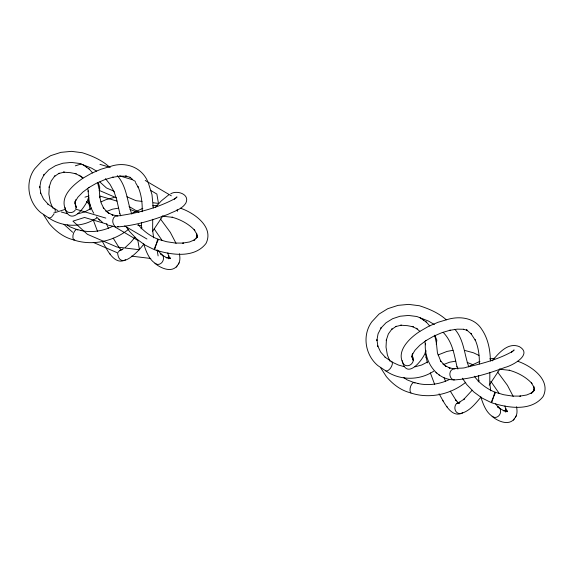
<?xml version="1.0" encoding="UTF-8"?>
<svg xmlns="http://www.w3.org/2000/svg" width="574" height="574" viewBox="0 0 574 574"><rect width="100%" height="100%" fill="white"/><g stroke="black" fill="none" stroke-linecap="round" stroke-linejoin="round"><path stroke-width="0.86" d="M141.513 222.468L141.534 228.775M142.187 211.741C142.46 203.253 141.469 194.564 138.025 186.729L138.413 187.633L135.435 182.475M478.644 375.489L478.666 381.796M479.333 363.93C479.534 355.715 478.479 347.327 475.15 339.758L475.545 340.655L470.831 333.386L471.613 334.212L466.483 329.828L467.566 330.416L463.505 329.289M168.62 258.824L168.77 255.631L168.749 256.836L167.816 252.912M505.751 411.845L505.902 408.652L505.881 409.858L504.948 405.933M152.734 219.268L152.627 230.131L153.61 237.801M489.866 372.289L489.758 383.152L490.741 390.822M117.684 253.55C119.966 271.423 139.791 249.927 143.809 244.086M99.625 189.793L99.711 187.067L98.47 183.285M75.861 208.958L76.019 206.331L74.814 202.679M534.164 389.359L534.423 388.124L533.038 391.927L534.545 389.976L531.086 393.161L532.134 392.681L526.724 394.977L519.843 396.132L520.568 396.125L512.381 396.06L503.714 394.733L494.838 392.142L491.767 402.812C507.839 407.892 531.359 411.874 543.169 396.433C551.377 379.809 531.137 365.781 517.655 361.247M74.914 203.971L75.79 199.845L74.921 202.034L77.899 197.191L82.728 192.204L89.078 187.418L88.705 187.662L96.425 183.235L104.755 179.648L113.114 177.158L112.576 177.309L120.117 176.125L126.624 176.232L125.562 176.039L130.434 177.395M412.749 353.692L412.046 356.992L411.945 355.701C416.681 361.204 408.925 369.118 403.694 364.253C395.249 351.388 409.779 337.878 419.759 331.442L428.685 326.29L437.905 322.323L447.706 319.417C459.796 315.851 474.476 317.745 481.629 329.139C488.065 338.409 490.246 349.939 490.404 361.046M55.169 211.612L55.334 209.115L47.907 204.165L48.374 204.495L43.488 199.006L40.474 192.649L40.761 193.381L39.821 186.665L39.742 187.461L40.926 180.767L44.148 174.561L43.753 175.135L48.876 169.761L55.491 165.685L62.953 163.21L71.348 162.428L79.707 163.482L91.453 168.096L96.525 171.059M178.399 264.018C180.408 261.12 180.006 257.066 179.418 253.737M515.531 417.04C517.54 414.141 517.138 410.087 516.55 406.758M436.247 344.35L436.836 340.088L434.748 335.18M196.179 238.145L197.291 235.103L197.162 237.6L196.473 233.266L196.954 234.35L194.148 229.736L194.866 230.483C188.796 223.917 180.623 219.555 172.064 217.202L172.552 217.309L162.22 216.176M88.948 197.714C85.957 205.14 72.733 226.249 65.493 210.335M426.08 350.736C423.447 359.676 406.27 381.057 402.223 360.63M412.663 354.029L412.053 355.055L415.031 350.212L419.859 345.225L426.209 340.439L425.836 340.683L433.557 336.256L441.887 332.676L450.246 330.179L449.707 330.33L457.241 329.146L463.756 329.254M152.44 231.516L162.844 215.968M489.177 385.183L499.968 368.989M141.046 228.725L141.965 227.326M478.178 381.746L479.096 380.347M53.999 214.037L51.43 217.223L49.235 218.249L40.804 212.631C28.047 202.084 24.747 182.252 34.749 168.713L41.888 161.064L50.62 155.683L60.93 152.347L71.52 151.357L82.283 152.727C91.955 155.841 101.541 159.909 109.175 166.797M154.915 263.33C160.447 268.051 171.418 273.102 177.057 265.984M506.117 411.371L506.864 410.252L505.694 411.974M492.047 416.351C497.579 421.079 508.55 426.123 514.189 419.006M176.29 267.132L179.145 262.899M513.421 420.161L516.277 415.92M118.151 252.23L119.973 250.235L123.331 248.793M155.568 207.25L161.308 200.864L168.749 194.851M135.062 237.191L130.542 242.558L125.182 247.559M492.205 360.881C498.691 353.225 507.94 341.975 519.305 346.61C533.26 354.502 512.051 365.76 505.063 367.396C488.574 373.509 471.448 378.926 453.79 379.945C451.056 379.335 449.729 376.3 449.858 373.717C450.576 365.495 461.726 369.735 466.813 367.116C482.526 363.593 498.376 359.317 512.517 351.432L511.441 352.099L514.139 349.925L513.199 350.965M472.194 390.212L463.397 399.769L464.266 399.009L458.741 402.704L459.946 402.18C453.044 402.525 453.238 413.459 460.039 413.624C469.137 411.888 475.272 403.759 480.94 397.108M75.244 210.177C73.142 213.377 67.732 213.628 65.759 210.184M176.075 197.937L177.007 196.904L174.309 199.078L175.386 198.41C156.824 208.384 135.887 213.65 115.13 216.269C111.987 218.335 112.066 223.293 114.578 225.833M196.509 237.815L197.413 236.954L193.955 240.14L195.002 239.659L189.592 241.955L182.711 243.103L183.436 243.103L175.249 243.039L166.582 241.704L157.707 239.121L154.636 249.79C170.708 254.87 194.227 258.852 206.037 243.412C214.246 226.787 194.005 212.76 180.523 208.226M128.619 229.263C113.48 241.489 92.149 246.146 73.544 239.91C71.872 236.588 73.422 231.365 76.457 229.27L80.934 230.511L80.446 230.404C91.123 232.893 102.538 231.257 112.346 226.472M465.751 382.284C450.612 394.517 429.28 399.167 410.675 392.932C409.004 389.61 410.554 384.386 413.589 382.291L418.066 383.532L417.578 383.425C428.254 385.915 439.67 384.279 449.478 379.493M82.634 178.414C73.314 184.893 59.911 196.093 65.278 208.958M91.689 208.061L84.636 211.957L77.82 213.822M396.376 326.211L391.411 329.598L392.042 328.873L388.347 333.96L386.223 340.368L386.438 339.65L386.015 347.091L387.378 354.926L389.811 361.075M92.83 220.323L96.705 218.084M427.544 361.993L421.768 364.978L414.952 366.843M433.836 371.105C419.752 380.598 400.214 380.698 386.123 371.141L385.742 370.46M83 178.17L91.553 173.269L100.773 169.301L110.036 166.546M131.252 213.657L142.818 208.34M468.384 366.678L479.95 361.362M100.981 201.919L105.695 199.774L114.14 197.463M438.113 354.94L447.002 351.417L453.001 350.298M169.222 258.637L170.471 258.063L168.333 258.522M506.354 411.658L507.603 411.084L505.464 411.544M125.613 259.778C114.197 266.035 106.843 249.051 102.359 241.518M462.744 412.799C450.999 419.12 443.695 401.427 439.074 393.786M106.728 211.39L112.547 209.166L118.617 208.14M92.177 220.638C78.695 227.706 61.605 226.536 48.991 218.113L48.611 217.438M443.86 364.411L449.679 362.187L455.742 361.161M170.7 193.847C176.864 189.829 190.195 194.199 185.868 203.024C182.102 209.28 174.066 211.261 167.931 214.375C151.787 220.423 135.034 225.56 117.763 226.917M456.402 403.565L459.638 402.582M117.24 226.845L118.266 226.429M75.323 165.829L81.228 163.956M84.945 197.176L89.078 195.863M53.769 213.004L65.587 209.252M74.72 239.702L73.917 239.925C64.001 237.65 55.707 231.279 49.242 223.616L43.423 214.576M395.5 326.642L401.448 325.128M152.584 205.851L157.534 205.241M489.715 358.872L494.666 358.262M122.506 249.561L119.27 250.544L120.662 250.321M110.574 166.395C125.627 161.251 142.122 167.256 148.042 182.267M454.371 379.866C435.903 379.938 424.208 360.96 425.312 343.912L425.47 344.795L424.896 341.595M499.344 369.197L509.676 370.33L509.188 370.23C517.755 372.576 525.928 376.946 531.998 383.504L531.28 382.758L534.085 387.371L533.605 386.288L534.157 389.753M53.82 208.57L57.945 210.522M390.944 361.591L398.378 365.014L404.361 366.693M400.53 325.185L407.547 325.688L413.266 326.821L412.24 326.484L417.154 328.909L416.294 328.235L419.881 331.399M142.051 201.409L136.009 200.67L126.969 196.782M153.28 202.766L158.46 203.397L156.867 194.055L150.754 190.46M137.724 225.216L141.182 225.639M131.496 256.14L150.819 258.479M117.763 215.917L111.944 214.776L112.97 215.114L108.048 212.681L108.909 213.363L105.903 211.002L106.764 211.677L103.177 207.436M116.185 226.888L108.407 225.195M168.928 258.472L170.241 258.652L166.087 257.453L167.156 257.956L160.799 254.332M454.888 368.946L449.076 367.798L450.095 368.135L445.18 365.71L446.041 366.384L443.035 364.024L443.896 364.698L440.308 360.458L440.861 361.362L437.438 353.024L436.419 343.23L434.74 335.532M506.06 411.493L507.373 411.673L503.219 410.475L504.288 410.977L497.931 407.361M411.049 392.946C401.133 390.672 392.838 384.3 386.374 376.637L380.591 367.676M67.237 213.672L61.246 211.993M465.062 350.513L473.536 352.816L478.953 355.406M99.962 164.336L110.258 167.393M119.686 175.895L132.429 179.684L135.486 181.477M99.984 196.05L116.974 201.101M75.797 209.173L105.824 218.091M107.467 224.283L84.529 217.467L72.955 221.148L87.399 234.307L116.988 247.042L139.446 249.762L137.853 240.42L114.176 226.5M130.025 209.41L135.873 211.72M467.157 362.431L473.005 364.741M113.817 191.12L106.42 187.935L99.847 181.958M99.18 190.389L116.364 197.786M93.253 242.393L117.806 252.962M457.959 402.668L459.229 403.35M419.967 317.709L426.417 322.172L429.818 326.018M82.835 164.681L89.286 169.151L92.694 172.996M145.215 180.458L171.346 195.827M129.028 206.461L138.958 212.294M124.658 225.926L146.951 239.028M403.529 377.441L407.124 379.852L415.009 383.009M67.115 224.9L69.992 226.83L77.877 229.987M434.353 324.554L428.584 321.117L416.839 316.504L408.48 315.449L400.085 316.238L392.623 318.706L386.008 322.782L380.885 328.156L381.279 327.582L378.058 333.788L376.874 340.49L376.953 339.686L377.893 346.402L377.606 345.67L380.619 352.027L385.506 357.523L385.039 357.186L392.458 362.137C392.781 365.781 389.904 370.244 386.367 371.27L377.936 365.66C365.179 355.105 361.878 335.273 371.88 321.741L379.019 314.086L387.751 308.704L398.062 305.368L408.652 304.378L419.415 305.748C429.087 308.862 438.672 312.93 446.299 319.818M82.175 177.567L79.162 175.206L80.023 175.888L75.108 173.463L76.134 173.8L70.415 172.666L63.398 172.157L64.317 172.1L58.369 173.621L59.244 173.183L54.279 176.577L54.91 175.852L51.215 180.939L49.091 187.346L49.307 186.629L48.883 194.069L50.247 201.897L52.686 208.053M96.418 216.972L102.308 222.188M422.894 319.409L423.763 320.084M425.556 321.497L426.417 322.172M438.579 374.528L439.44 375.209M435.917 372.447L436.778 373.122M85.763 166.388L86.631 167.063M88.425 168.469L89.286 169.151M98.785 219.426L99.646 220.1M129.997 177.323L132.58 179.397M81.034 176.218L83.015 178.026M86.401 201.553L90.34 205.14M64.001 224.391L72.604 232.233M160.232 253.285C166.094 255.875 163.439 264.628 157.491 264.492C149.556 261.27 146.176 251.627 143.687 243.979M75.294 205.987L75.79 206.468M458.992 403.479L455.756 399.985L456.387 400.925L450.289 391.109M118.624 246.964L121.322 249.877M443.142 332.296C452.635 342.176 453.934 353.742 456.99 366.678M105.465 178.636L110.143 184.548L114.133 191.874M138.169 224.563C143.486 231.171 150.539 236.323 158.431 239.423L153.911 249.482L144.935 245.026L136.669 238.935L129.588 231.509L126.56 227.369M161.021 254.11L158.489 250.781M497.579 371.981L507.43 385.326L513.206 396.426M490.806 381.294L499.193 393.434M160.447 218.959L170.299 232.305L176.075 243.405M154.191 228.911L162.062 240.406M411.823 356.928L413.431 360.587L412.914 359.288L413.28 360.142M454.895 329.311C464.093 339.708 464.538 355.909 468.836 366.879M474.311 376.235C479.642 383.54 487.175 389.122 495.563 392.444L491.043 402.51L482.067 398.047L473.801 391.956L466.712 384.53L462.371 378.201M117.261 175.601C126.883 186.356 127.163 201.876 131.776 214.037M442.784 400.537L443.272 401.262M446.759 406.414L447.39 407.346M119.256 247.903L113.157 238.088M109.627 253.385L110.258 254.325M495.62 403.802L498.146 407.131L497.364 406.306C503.226 408.896 500.571 417.65 494.616 417.513C486.687 414.292 483.301 404.648 480.818 397.007M103.736 208.34L101.168 203.009L99.74 196.803M93.799 213.277C89.522 206.647 88.547 198.597 88.188 190.891L88.339 191.773L87.765 188.566M445.639 381.602L444.032 377.757M108.515 228.574L106.592 223.946M148.429 183.163L151.974 194.564L153.272 208.025M75.546 205.018L76.306 207.566M434.676 384.422L430.299 372.806M97.544 231.401L93.167 219.777M456.911 366.47L457.901 369.053M114.061 191.694L116.665 199.515L119.858 213.657M119.779 213.449L120.698 215.838M97.609 182.51L99.137 189.327M425.212 352.135L427.336 362.876M90.204 209.854L88.009 198.669M177.144 209.546L177.445 211.304M157.075 249.74L158.123 255.911M425.965 357.021L426.087 357.875M65.092 207.609L65.242 208.986M99.288 190.209L99.89 197.678M169.732 257.231L168.986 258.35L169.732 257.231"/></g></svg>
